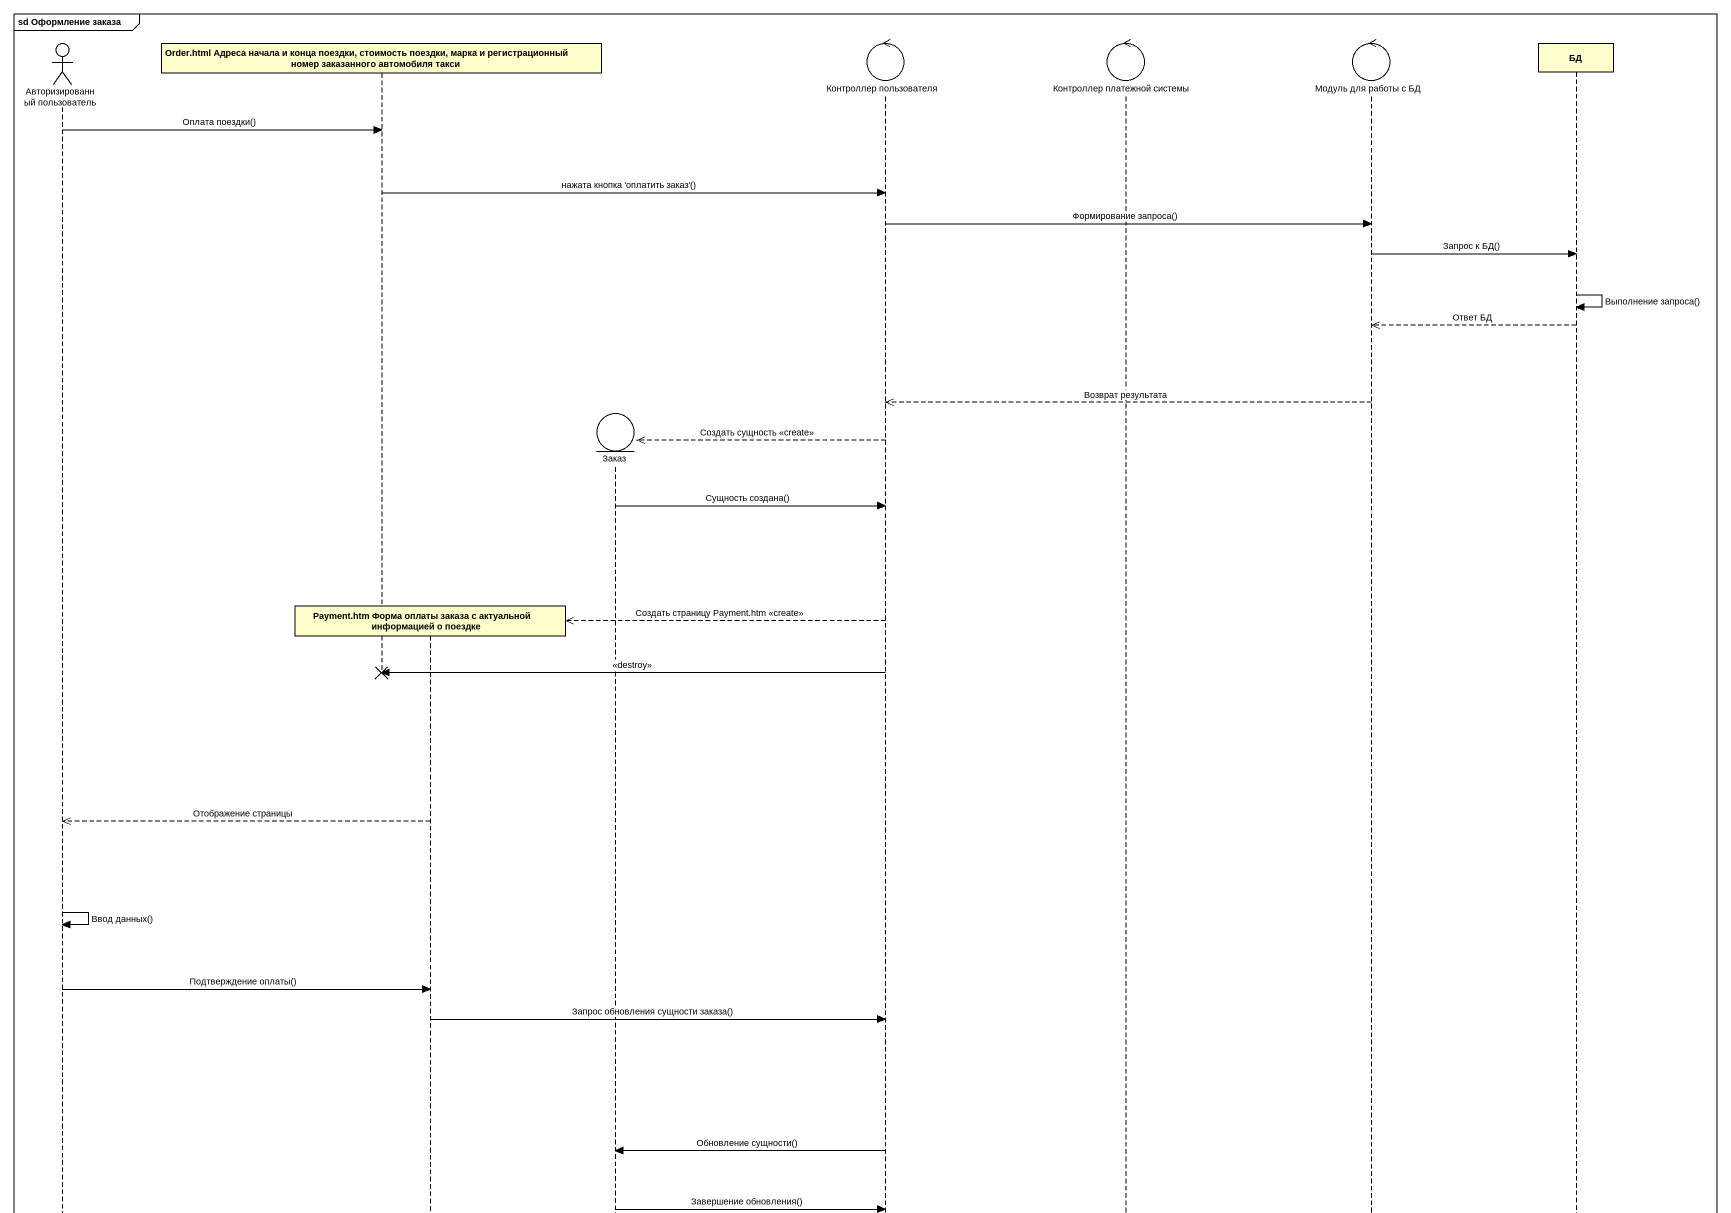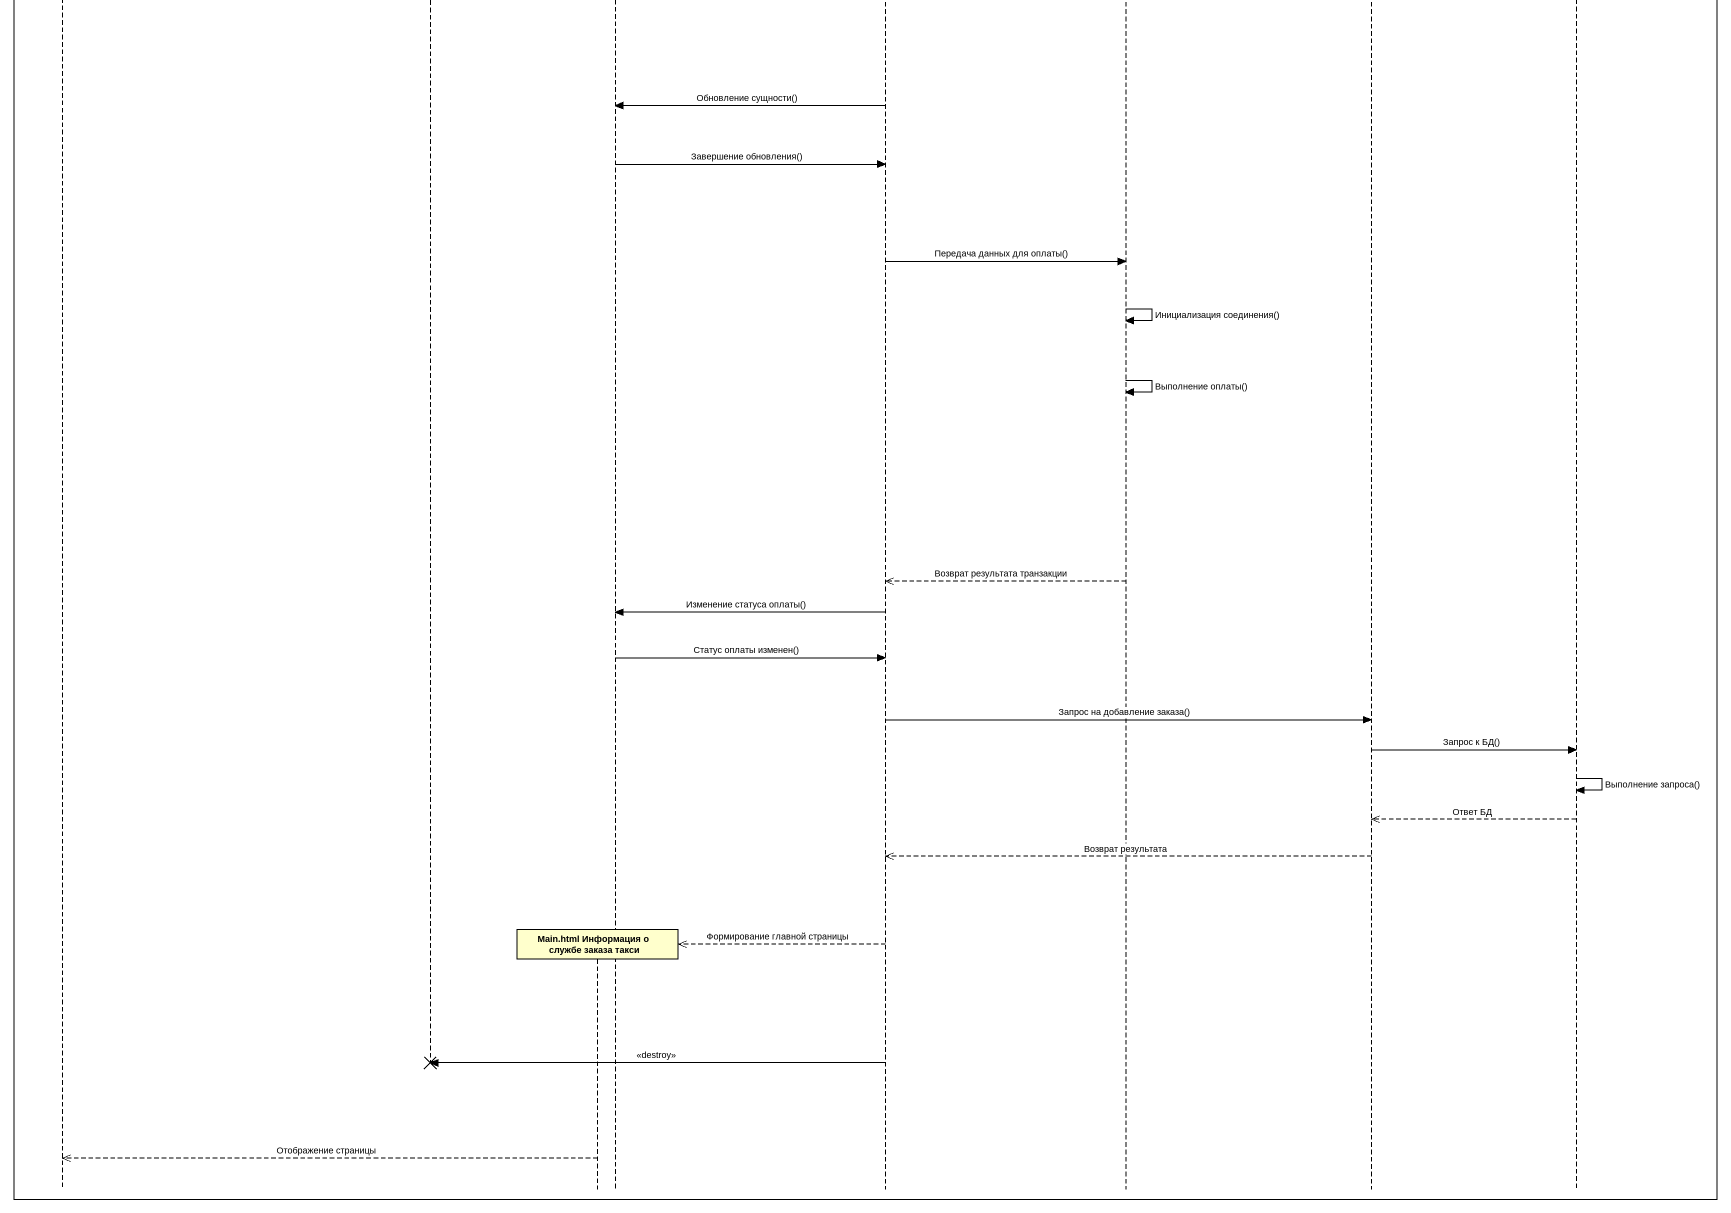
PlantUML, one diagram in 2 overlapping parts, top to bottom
@startuml
mainframe sd Оформление заказа
hide footbox
actor "Авторизированный пользователь" as Авторизированный
participant "Order.html Адреса начала и конца поездки, стоимость поездки, марка и регистрационный номер заказанного автомобиля такси" as Order_html_Адреса_начала_и
participant "Payment.htm Форма оплаты заказа с актуальной информацией о поездке" as Payment_htm_Форма_оплаты
participant "Main.html Информация о службе заказа такси" as Main_html_Информация_о
entity Заказ
control "Контроллер пользователя" as Контроллер_пользователя
control "Контроллер платежной системы" as Контроллер_платежной_системы
control "Модуль для работы с БД" as Модуль_для_работы_с_БД
participant БД

Авторизированный -> Order_html_Адреса_начала_и : Оплата поездки()
Order_html_Адреса_начала_и -> Контроллер_пользователя : нажата кнопка 'оплатить заказ'()
Контроллер_пользователя -> Модуль_для_работы_с_БД : Формирование запроса()
Модуль_для_работы_с_БД -> БД : Запрос к БД()
БД -> БД : Выполнение запроса()
БД -->> Модуль_для_работы_с_БД : Ответ БД
Модуль_для_работы_с_БД -->> Контроллер_пользователя : Возврат результата
Контроллер_пользователя -->> Заказ ** : Создать сущность <<create>>
Заказ -> Контроллер_пользователя : Сущность создана()
Контроллер_пользователя -->> Payment_htm_Форма_оплаты ** : Создать страницу Payment.htm <<create>>
Контроллер_пользователя -> Order_html_Адреса_начала_и !! : <<destroy>>
Payment_htm_Форма_оплаты -->> Авторизированный : Отображение страницы
Авторизированный -> Авторизированный : Ввод данных()
Авторизированный -> Payment_htm_Форма_оплаты : Подтверждение оплаты()
Payment_htm_Форма_оплаты -> Контроллер_пользователя : Запрос обновления сущности заказа()
Контроллер_пользователя -> Заказ : Обновление сущности()
Заказ -> Контроллер_пользователя : Завершение обновления()
Контроллер_пользователя -> Контроллер_платежной_системы : Передача данных для оплаты()
Контроллер_платежной_системы -> Контроллер_платежной_системы : Инициализация соединения()
Контроллер_платежной_системы -> Контроллер_платежной_системы : Выполнение оплаты()
Контроллер_платежной_системы -->> Контроллер_пользователя : Возврат результата транзакции
Контроллер_пользователя -> Заказ : Изменение статуса оплаты()
Заказ -> Контроллер_пользователя : Статус оплаты изменен()
Контроллер_пользователя -> Модуль_для_работы_с_БД : Запрос на добавление заказа()
Модуль_для_работы_с_БД -> БД : Запрос к БД()
БД -> БД : Выполнение запроса()
БД -->> Модуль_для_работы_с_БД : Ответ БД
Модуль_для_работы_с_БД -->> Контроллер_пользователя : Возврат результата
Контроллер_пользователя -->> Main_html_Информация_о ** : Формирование главной страницы
Контроллер_пользователя -> Payment_htm_Форма_оплаты !! : <<destroy>>
Main_html_Информация_о -->> Авторизированный : Отображение страницы
@enduml
